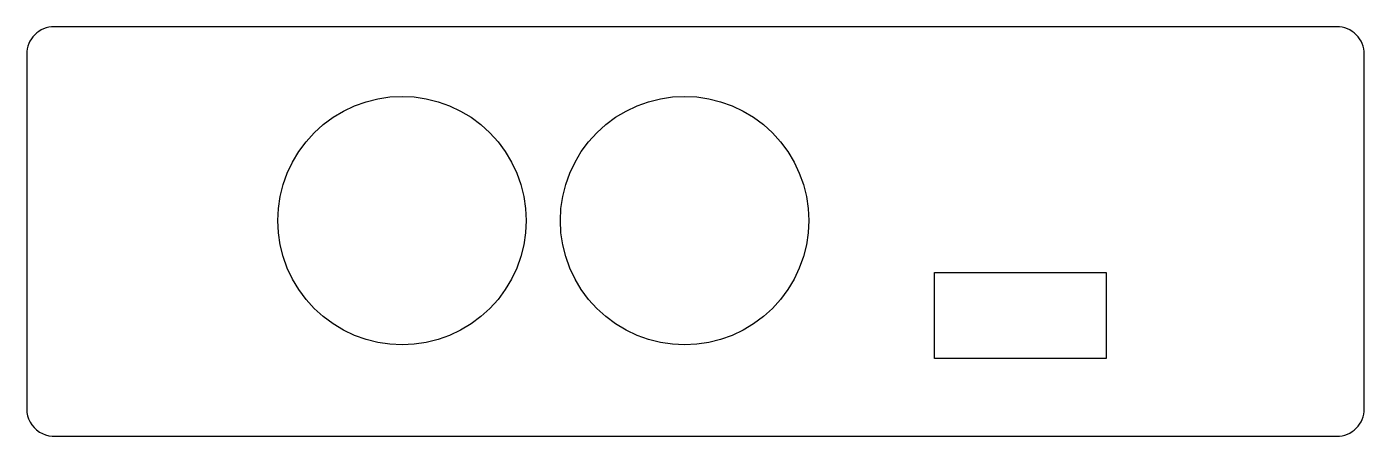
# Model space of a CAD drawing. Header units: metres. Extents: x 0 to 98, y 0 to 30.
import ezdxf

# ---------------------------------------------------------------- set-up
doc = ezdxf.new("R2010")
doc.units = ezdxf.units.M

msp = doc.modelspace()

# ---------------------------------------------------------------- linework, layer by layer
for p, q in [((0.586, 29.414), (0.454, 29.269)), ((0.731, 29.546), (0.586, 29.414)), ((0.889, 29.663), (0.731, 29.546)), ((1.057, 29.764), (0.889, 29.663)), ((1.235, 29.848), (1.057, 29.764)), ((1.419, 29.914), (1.235, 29.848)), ((1.61, 29.962), (1.419, 29.914)), ((1.804, 29.99), (1.61, 29.962)), ((2, 30), (1.804, 29.99)), ((96, 30), (2, 30)), ((96.196, 29.99), (96, 30)), ((96.39, 29.962), (96.196, 29.99)), ((96.581, 29.914), (96.39, 29.962)), ((96.765, 29.848), (96.581, 29.914)), ((96.943, 29.764), (96.765, 29.848)), ((97.111, 29.663), (96.943, 29.764)), ((97.269, 29.546), (97.111, 29.663)), ((97.414, 29.414), (97.269, 29.546)), ((97.546, 29.269), (97.414, 29.414)), ((0.086, 28.581), (0.038, 28.39)), ((0.152, 28.765), (0.086, 28.581)), ((0.236, 28.943), (0.152, 28.765)), ((0.337, 29.111), (0.236, 28.943)), ((0.454, 29.269), (0.337, 29.111)), ((97.663, 29.111), (97.546, 29.269)), ((97.764, 28.943), (97.663, 29.111)), ((97.848, 28.765), (97.764, 28.943)), ((97.914, 28.581), (97.848, 28.765)), ((97.962, 28.39), (97.914, 28.581)), ((0.01, 28.196), (0, 28)), ((0, 28), (0, 2)), ((0.038, 28.39), (0.01, 28.196)), ((97.99, 28.196), (97.962, 28.39)), ((98, 28), (97.99, 28.196)), ((98, 2), (98, 28)), ((24.018, 24.207), (24.858, 24.508)), ((24.858, 24.508), (25.725, 24.725)), ((25.725, 24.725), (26.608, 24.856)), ((26.608, 24.856), (27.5, 24.9)), ((27.5, 24.9), (28.392, 24.856)), ((28.392, 24.856), (29.275, 24.725)), ((29.275, 24.725), (30.142, 24.508)), ((30.142, 24.508), (30.982, 24.207)), ((44.718, 24.207), (45.558, 24.508)), ((45.558, 24.508), (46.425, 24.725)), ((46.425, 24.725), (47.308, 24.856)), ((47.308, 24.856), (48.2, 24.9)), ((48.2, 24.9), (49.092, 24.856)), ((49.092, 24.856), (49.975, 24.725)), ((49.975, 24.725), (50.842, 24.508)), ((50.842, 24.508), (51.682, 24.207)), ((22.444, 23.366), (23.21, 23.826)), ((23.21, 23.826), (24.018, 24.207)), ((30.982, 24.207), (31.79, 23.826)), ((31.79, 23.826), (32.556, 23.366)), ((43.144, 23.366), (43.91, 23.826)), ((43.91, 23.826), (44.718, 24.207)), ((51.682, 24.207), (52.49, 23.826)), ((52.49, 23.826), (53.256, 23.366)), ((21.065, 22.235), (21.727, 22.834)), ((21.727, 22.834), (22.444, 23.366)), ((32.556, 23.366), (33.273, 22.834)), ((33.273, 22.834), (33.935, 22.235)), ((41.765, 22.235), (42.427, 22.834)), ((42.427, 22.834), (43.144, 23.366)), ((53.256, 23.366), (53.973, 22.834)), ((53.973, 22.834), (54.635, 22.235)), ((19.934, 20.856), (20.466, 21.573)), ((20.466, 21.573), (21.065, 22.235)), ((33.935, 22.235), (34.534, 21.573)), ((34.534, 21.573), (35.066, 20.856)), ((40.634, 20.856), (41.166, 21.573)), ((41.166, 21.573), (41.765, 22.235)), ((54.635, 22.235), (55.234, 21.573)), ((55.234, 21.573), (55.766, 20.856)), ((19.474, 20.09), (19.934, 20.856)), ((35.066, 20.856), (35.526, 20.09)), ((40.175, 20.09), (40.634, 20.856)), ((55.766, 20.856), (56.225, 20.09)), ((19.093, 19.282), (19.474, 20.09)), ((35.526, 20.09), (35.907, 19.282)), ((39.793, 19.282), (40.175, 20.09)), ((56.225, 20.09), (56.607, 19.282)), ((18.792, 18.442), (19.093, 19.282)), ((35.907, 19.282), (36.208, 18.442)), ((39.492, 18.442), (39.793, 19.282)), ((56.607, 19.282), (56.908, 18.442)), ((18.575, 17.575), (18.792, 18.442)), ((36.208, 18.442), (36.425, 17.575)), ((39.275, 17.575), (39.492, 18.442)), ((56.908, 18.442), (57.125, 17.575)), ((18.4, 15.8), (18.444, 16.692)), ((18.444, 16.692), (18.575, 17.575)), ((36.425, 17.575), (36.556, 16.692)), ((36.556, 16.692), (36.6, 15.8)), ((39.1, 15.8), (39.144, 16.692)), ((39.144, 16.692), (39.275, 17.575)), ((57.125, 17.575), (57.256, 16.692)), ((57.256, 16.692), (57.3, 15.8)), ((18.444, 14.908), (18.4, 15.8)), ((36.6, 15.8), (36.556, 14.908)), ((39.144, 14.908), (39.1, 15.8)), ((57.3, 15.8), (57.256, 14.908)), ((18.575, 14.025), (18.444, 14.908)), ((36.556, 14.908), (36.425, 14.025)), ((39.275, 14.025), (39.144, 14.908)), ((57.256, 14.908), (57.125, 14.025)), ((18.792, 13.158), (18.575, 14.025)), ((36.425, 14.025), (36.208, 13.158)), ((39.492, 13.158), (39.275, 14.025)), ((57.125, 14.025), (56.908, 13.158)), ((19.093, 12.318), (18.792, 13.158)), ((36.208, 13.158), (35.907, 12.318)), ((39.793, 12.318), (39.492, 13.158)), ((56.908, 13.158), (56.607, 12.318)), ((19.474, 11.51), (19.093, 12.318)), ((35.907, 12.318), (35.526, 11.51)), ((40.175, 11.51), (39.793, 12.318)), ((56.607, 12.318), (56.225, 11.51)), ((66.5, 5.7), (66.5, 12)), ((66.5, 12), (79.1, 12)), ((79.1, 12), (79.1, 5.7)), ((19.934, 10.744), (19.474, 11.51)), ((35.526, 11.51), (35.066, 10.744)), ((40.634, 10.744), (40.175, 11.51)), ((56.225, 11.51), (55.766, 10.744)), ((20.466, 10.027), (19.934, 10.744)), ((21.065, 9.365), (20.466, 10.027)), ((34.534, 10.027), (33.935, 9.365)), ((35.066, 10.744), (34.534, 10.027)), ((41.166, 10.027), (40.634, 10.744)), ((41.765, 9.365), (41.166, 10.027)), ((55.234, 10.027), (54.635, 9.365)), ((55.766, 10.744), (55.234, 10.027)), ((21.727, 8.766), (21.065, 9.365)), ((33.935, 9.365), (33.273, 8.766)), ((42.427, 8.766), (41.765, 9.365)), ((54.635, 9.365), (53.973, 8.766)), ((22.444, 8.234), (21.727, 8.766)), ((23.21, 7.775), (22.444, 8.234)), ((32.556, 8.234), (31.79, 7.775)), ((33.273, 8.766), (32.556, 8.234)), ((43.144, 8.234), (42.427, 8.766)), ((43.91, 7.775), (43.144, 8.234)), ((53.256, 8.234), (52.49, 7.775)), ((53.973, 8.766), (53.256, 8.234)), ((24.018, 7.393), (23.21, 7.775)), ((24.858, 7.092), (24.018, 7.393)), ((25.725, 6.875), (24.858, 7.092)), ((26.608, 6.744), (25.725, 6.875)), ((29.275, 6.875), (28.392, 6.744)), ((30.142, 7.092), (29.275, 6.875)), ((30.982, 7.393), (30.142, 7.092)), ((31.79, 7.775), (30.982, 7.393)), ((44.718, 7.393), (43.91, 7.775)), ((45.558, 7.092), (44.718, 7.393)), ((46.425, 6.875), (45.558, 7.092)), ((47.308, 6.744), (46.425, 6.875)), ((49.975, 6.875), (49.092, 6.744)), ((50.842, 7.092), (49.975, 6.875)), ((51.682, 7.393), (50.842, 7.092)), ((52.49, 7.775), (51.682, 7.393)), ((27.5, 6.7), (26.608, 6.744)), ((28.392, 6.744), (27.5, 6.7)), ((48.2, 6.7), (47.308, 6.744)), ((49.092, 6.744), (48.2, 6.7)), ((79.1, 5.7), (66.5, 5.7)), ((0, 2), (0.016, 1.749)), ((97.99, 1.804), (98, 2)), ((0.016, 1.749), (0.063, 1.503)), ((0.063, 1.503), (0.14, 1.264)), ((0.14, 1.264), (0.247, 1.036)), ((0.247, 1.036), (0.382, 0.824)), ((97.663, 0.889), (97.764, 1.057)), ((97.764, 1.057), (97.848, 1.235)), ((97.848, 1.235), (97.914, 1.419)), ((97.914, 1.419), (97.962, 1.61)), ((97.962, 1.61), (97.99, 1.804)), ((0.382, 0.824), (0.542, 0.631)), ((0.542, 0.631), (0.725, 0.459)), ((0.725, 0.459), (0.928, 0.311)), ((0.928, 0.311), (1.148, 0.19)), ((1.148, 0.19), (1.382, 0.098)), ((1.382, 0.098), (1.625, 0.035)), ((1.625, 0.035), (1.874, 0.004)), ((1.874, 0.004), (96, 0)), ((96, 0), (96.196, 0.01)), ((96.196, 0.01), (96.39, 0.038)), ((96.39, 0.038), (96.581, 0.086)), ((96.581, 0.086), (96.765, 0.152)), ((96.765, 0.152), (96.943, 0.236)), ((96.943, 0.236), (97.111, 0.337)), ((97.111, 0.337), (97.269, 0.454)), ((97.269, 0.454), (97.414, 0.586)), ((97.414, 0.586), (97.546, 0.731)), ((97.546, 0.731), (97.663, 0.889))]:
    msp.add_line(p, q)

doc.saveas('drawing.dxf')
